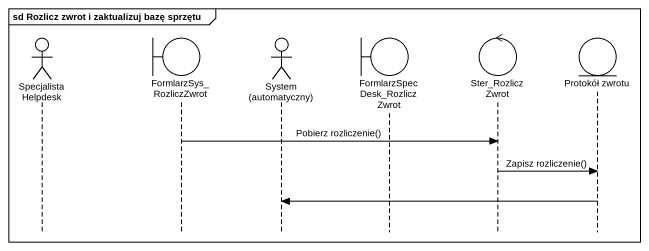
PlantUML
@startuml
mainframe sd Rozlicz zwrot i zaktualizuj bazę sprzętu
hide footbox
actor "Specjalista Helpdesk" as Specjalista_Helpdesk
boundary FormlarzSys_RozliczZwrot
actor "System (automatyczny)" as System_automatyczny
boundary "FormlarzSpecDesk_RozliczZwrot" as FormlarzSpecDesk
control Ster_RozliczZwrot
entity "Protokół zwrotu" as Protokół_zwrotu

FormlarzSys_RozliczZwrot -> Ster_RozliczZwrot : Pobierz rozliczenie()
Ster_RozliczZwrot -> Protokół_zwrotu : Zapisz rozliczenie()
Protokół_zwrotu -> System_automatyczny
@enduml
